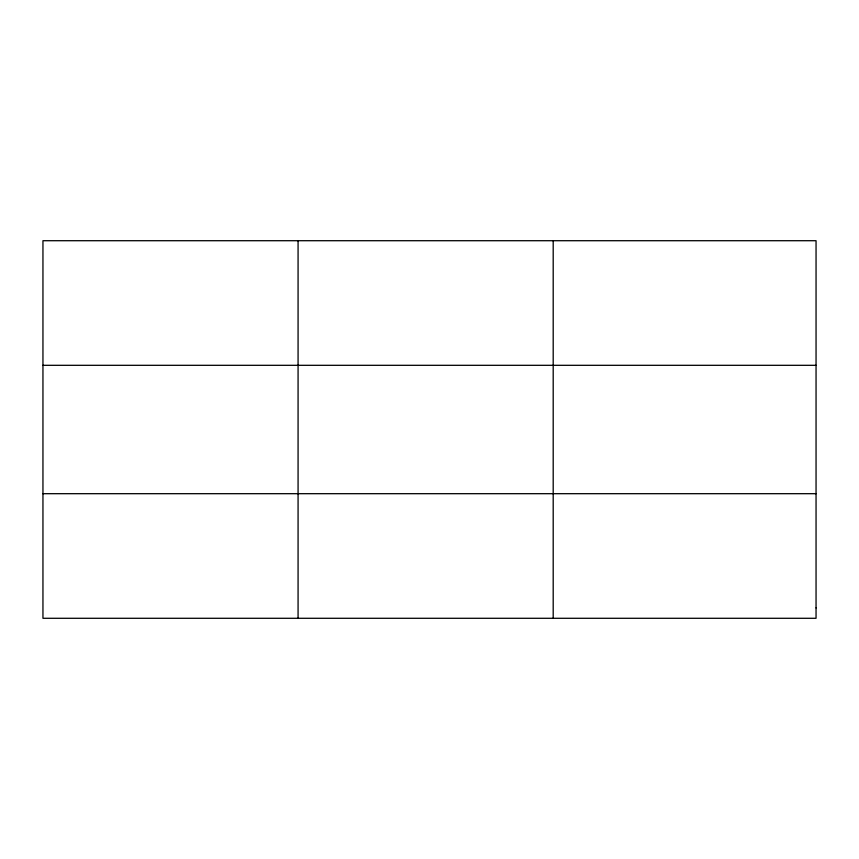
<?xml version="1.0" encoding="UTF-8"?>
<svg xmlns="http://www.w3.org/2000/svg" width="859" height="859" viewBox="0 0 859 859"><rect width="100%" height="100%" fill="white"/><g stroke="black" fill="none" stroke-linecap="round" stroke-linejoin="round"><path stroke-width="1.29" d="M298.073 618.287L298.073 240.713M553.196 618.287L553.196 240.713M42.95 365.311L816.05 365.311M42.95 493.689L816.05 493.689M816.05 607.904L816.05 618.287L42.95 618.287L42.95 240.713L816.05 240.713L816.05 607.904"/></g></svg>
